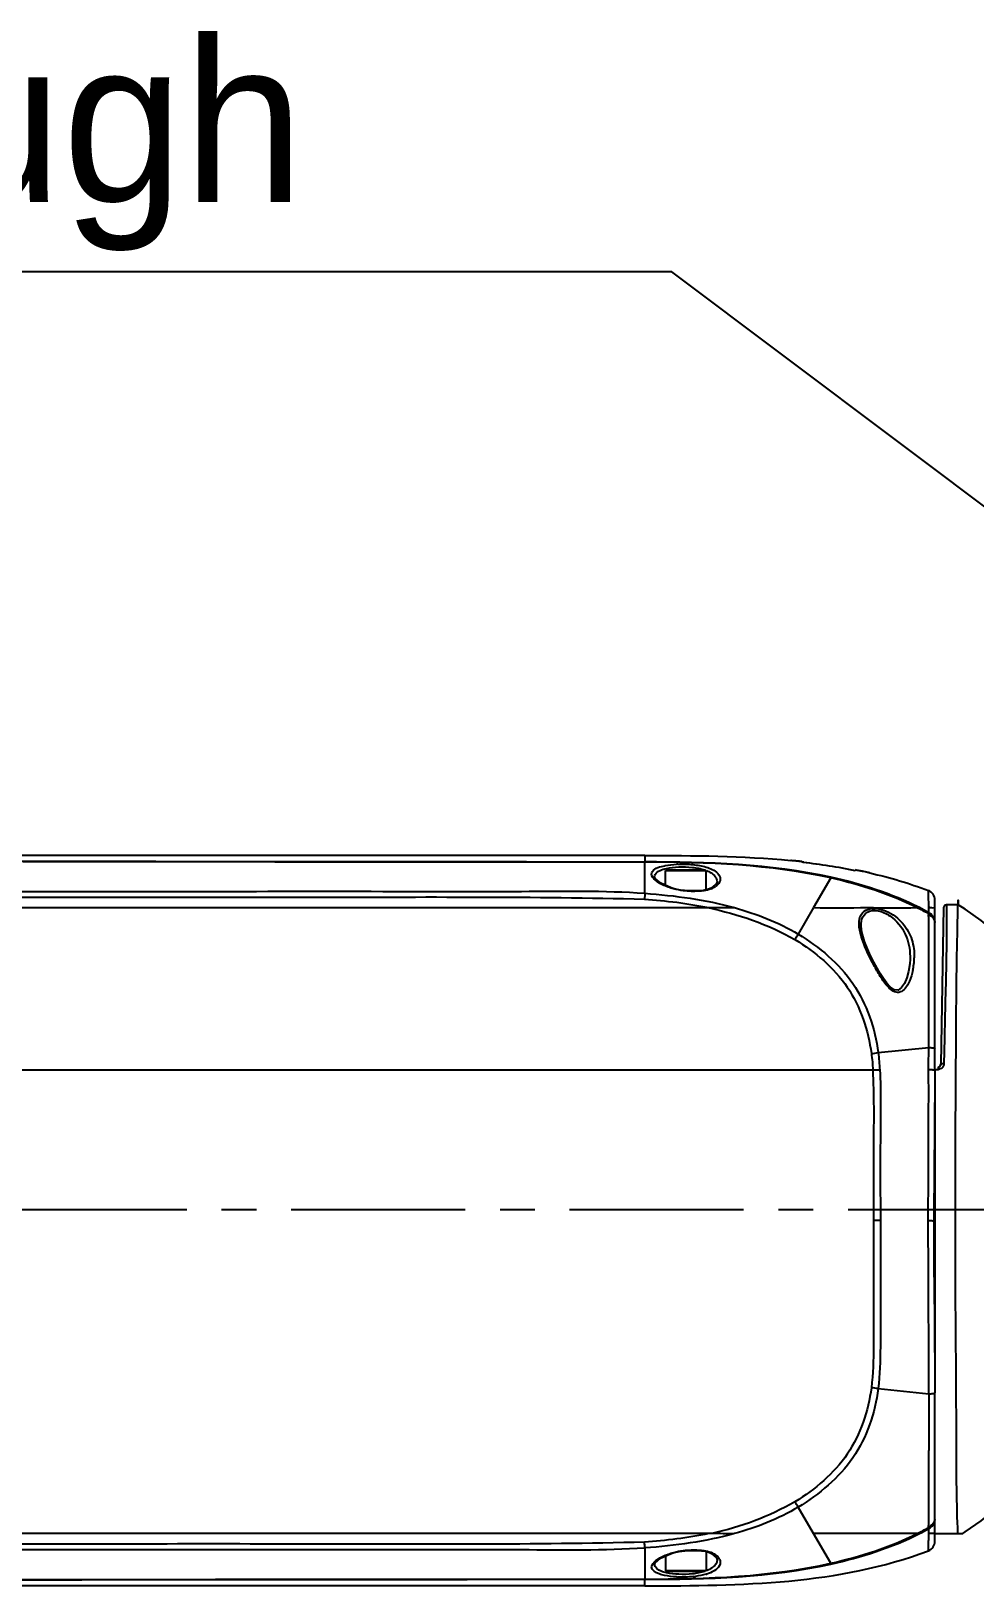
# Model space of a CAD drawing. Header units: millimetres. Extents: x 4086 to 8300, y 123 to 1549.
# Drawn here: x 6953.6 to 6994.3, y 985.8 to 1052.9 of the extents above; entities that cross this region are included whole.
import ezdxf
from ezdxf import colors
from ezdxf.entities.mleader import LeaderData, LeaderLine
from ezdxf.math import Vec2, Vec3

# ---------------------------------------------------------------- set-up
doc = ezdxf.new("R2010")
doc.units = ezdxf.units.MM
doc.linetypes.add('CENTER', pattern=[0.6, 0.375, -0.075, 0.075, -0.075])
for name, color, linetype in [('中心线', 7, 'Continuous'), ('外形图', 7, 'Continuous'), ('多重引线', 7, 'Continuous')]:
    doc.layers.add(name, color=color, linetype=linetype)
doc.styles.add('思源黑', font='SourceHanSansCN-Normal.ttf')

msp = doc.modelspace()

# ---------------------------------------------------------------- linework, layer by layer
at = {"layer": '中心线', "linetype": 'CENTER', "ltscale": 20}
msp.add_line((6904.8335, 1002.0469), (7072.7932, 1002.0294), dxfattribs=at)
at = {"layer": '外形图'}
for p, q in [((6980.08, 1017.3076), (6980.0799, 1017.0291)), ((6980.0799, 1017.0195), (6980.0799, 1017.0291)), ((6980.0799, 1015.6754), (6980.0799, 1017.0195)), ((6980.9674, 1016.019), (6980.9674, 1016.6576)), ((6980.9674, 1016.6576), (6982.7174, 1016.6576)), ((6981.0137, 1016.6826), (6982.6924, 1016.6826)), ((6982.7174, 1015.8299), (6982.7174, 1016.6576)), ((6986.3642, 1017.0924), (6986.3642, 1017.0926)), ((6986.6867, 1017.0555), (6986.5476, 1017.0709)), ((6986.839, 1017.0429), (6986.8373, 1017.043)), ((6986.8867, 1017.0078), (6986.8867, 1017.0188)), ((6986.9139, 1017.0046), (6986.8867, 1017.0078)), ((6989.1367, 1016.6652), (6989.1367, 1016.6501)), ((6981.2047, 1015.9164), (6980.7661, 1016.1061)), ((6983.1696, 1016.1016), (6982.9642, 1015.9148)), ((6983.19, 1016.1847), (6983.1696, 1016.1016)), ((6988.0864, 1016.3369), (6987.3479, 1015.0577)), ((6989.465, 1016.6219), (6989.465, 1016.6165)), ((6989.7751, 1016.5549), (6989.7755, 1016.5526)), ((6981.3442, 1015.8747), (6981.2047, 1015.9164)), ((6981.3211, 1015.8664), (6981.3439, 1015.8748)), ((6981.3439, 1015.8748), (6981.3442, 1015.8747)), ((6981.6124, 1015.8177), (6981.3439, 1015.8748)), ((6982.8231, 1015.8536), (6982.5887, 1015.8011)), ((6982.8671, 1015.8696), (6982.8231, 1015.8536)), ((6982.8691, 1015.8704), (6982.8671, 1015.8696)), ((6982.9642, 1015.9148), (6982.8691, 1015.8704)), ((6982.9305, 1015.8645), (6982.8691, 1015.8704)), ((6992.3104, 1015.3891), (6992.2966, 1015.7941)), ((6992.5799, 1008.0576), (6992.5799, 1015.3822)), ((6948.3403, 1015.0576), (6982.7861, 1015.0576)), ((6987.3479, 1015.0576), (6986.6877, 1013.9142)), ((6992.3118, 1014.5721), (6992.3102, 1014.7618)), ((6992.3201, 1015.0514), (6992.3201, 1015.0569)), ((6992.9522, 1015.0597), (6992.8343, 1008.3054)), ((6993.5799, 1015.1825), (6993.0771, 1015.1826)), ((6993.0771, 1015.1825), (6993.0786, 1015.0133)), ((6993.0786, 1015.0133), (6993.0824, 1014.5546)), ((6989.4326, 1013.9936), (6989.3984, 1014.2626)), ((6992.5793, 1014.4188), (6992.5725, 1014.5013)), ((6992.5792, 1014.4287), (6992.5728, 1014.503)), ((6992.5798, 1014.4287), (6992.5799, 1014.4189)), ((6991.5115, 1012.834), (6991.5006, 1012.6392)), ((6991.5115, 1012.8348), (6991.5115, 1012.834)), ((6993.0182, 1010.6925), (6993.0119, 1010.415)), ((6993.0119, 1010.415), (6993.0048, 1010.0984)), ((6990.1337, 1008.804), (6992.3159, 1009.0303)), ((6992.9792, 1008.8547), (6992.9689, 1008.3214)), ((6952.7862, 1008.0576), (6989.9019, 1008.0576)), ((6992.7174, 1008.0576), (6992.5667, 1008.0576)), ((6992.5717, 1008.0576), (6992.571, 1007.9305)), ((6992.7174, 1008.1829), (6992.7174, 1008.0576)), ((6992.571, 1007.9305), (6992.5703, 1007.8045)), ((6992.5722, 1006.6594), (6992.5808, 1003.6674)), ((6992.5808, 1003.6674), (6992.5799, 1001.5576)), ((6992.5799, 1001.5576), (6992.5774, 994.1266)), ((6990.1337, 994.3113), (6992.3159, 994.085)), ((6992.5799, 987.7331), (6992.5799, 991.6492)), ((6987.3481, 988.0578), (6986.6879, 989.2011)), ((6992.5773, 988.6522), (6992.5795, 988.6963)), ((6992.5795, 988.6963), (6992.5795, 988.6964)), ((6982.8277, 988.0576), (6948.3403, 988.0576)), ((6982.9625, 988.0576), (6982.8277, 988.0576)), ((6988.0864, 986.7784), (6987.3478, 988.0577)), ((6992.32, 988.0583), (6992.3211, 988.1984)), ((6992.3211, 988.1984), (6992.3216, 988.2728)), ((6992.5799, 988.0576), (6993.7789, 988.0576)), ((6980.0799, 987.4399), (6980.0799, 986.0957)), ((6980.7529, 987.0014), (6981.1771, 987.1898)), ((6981.1771, 987.1898), (6981.3442, 987.2405)), ((6981.3211, 987.2489), (6981.3438, 987.2404)), ((6981.3438, 987.2404), (6981.5488, 987.2866)), ((6981.3438, 987.2404), (6981.3442, 987.2405)), ((6982.6858, 987.2974), (6982.8699, 987.2445)), ((6982.7174, 987.2883), (6982.7174, 986.4576)), ((6982.8699, 987.2445), (6982.869, 987.2449)), ((6982.869, 987.2449), (6982.9508, 987.2075)), ((6982.9305, 987.2507), (6982.8699, 987.2445)), ((6982.9508, 987.2075), (6983.1677, 987.0174)), ((6992.2966, 987.3211), (6992.3104, 987.7261)), ((6980.9674, 987.0966), (6980.9674, 986.4576)), ((6983.1677, 987.0174), (6983.19, 986.9305)), ((6980.0799, 986.0957), (6980.0799, 986.0861)), ((6980.08, 985.8077), (6980.0799, 986.0861)), ((6982.7174, 986.4576), (6980.9674, 986.4576)), ((6980.9924, 986.4326), (6982.6711, 986.4326))]:
    msp.add_line(p, q, dxfattribs=at)
for points in [[(6980.7661, 1016.1061), (6980.5212, 1016.3076), (6980.4915, 1016.3828)], [(6982.5887, 1015.8011), (6982.2948, 1015.7759), (6981.9642, 1015.7801), (6981.6124, 1015.8177)], [(6992.3282, 1014.7657), (6992.328, 1014.7673), (6992.3276, 1014.7691), (6992.3268, 1014.7712), (6992.3256, 1014.7736), (6992.3241, 1014.7764), (6992.3221, 1014.7795), (6992.3197, 1014.7827), (6992.3171, 1014.7858), (6992.3141, 1014.7889), (6992.3111, 1014.7917), (6992.3079, 1014.7942), (6992.3048, 1014.7963), (6992.302, 1014.798)], [(6992.3102, 1014.7618), (6992.3129, 1014.7606), (6992.3138, 1014.761), (6992.3153, 1014.7613), (6992.3172, 1014.7614), (6992.3192, 1014.7613), (6992.3213, 1014.7613), (6992.3231, 1014.7614), (6992.3247, 1014.7616), (6992.326, 1014.762), (6992.327, 1014.7626), (6992.3277, 1014.7634), (6992.3281, 1014.7644), (6992.3282, 1014.7657)], [(6993.0771, 1015.1825), (6992.9921, 1015.1491), (6992.9522, 1015.0597)], [(6994.9955, 1014.1614), (6994.5668, 1014.4993), (6993.8865, 1014.9871), (6993.5799, 1015.1825)], [(6991.5006, 1012.6392), (6991.4483, 1012.3093), (6991.3661, 1012.0241), (6991.2647, 1011.7917), (6991.1428, 1011.6092), (6990.9945, 1011.4981), (6990.8346, 1011.51), (6990.6647, 1011.6288), (6990.509, 1011.7987), (6990.3641, 1011.9953), (6990.2248, 1012.2114), (6990.0865, 1012.4476), (6989.9476, 1012.7048), (6989.8088, 1012.9825), (6989.6754, 1013.2753), (6989.546, 1013.6028), (6989.4326, 1013.9936)], [(6993.7789, 988.0576), (6993.8865, 988.1282), (6994.5668, 988.616), (6994.9955, 988.9539)], [(6992.3023, 988.3172), (6992.3051, 988.3189), (6992.3082, 988.321), (6992.3114, 988.3234), (6992.3145, 988.3262), (6992.3174, 988.3293), (6992.3201, 988.3325), (6992.3225, 988.3358), (6992.3245, 988.3389), (6992.326, 988.3417), (6992.3271, 988.3442), (6992.3279, 988.3464), (6992.3283, 988.3482), (6992.3284, 988.3498), (6992.3282, 988.3511), (6992.3277, 988.3521), (6992.3269, 988.3529), (6992.3257, 988.3535), (6992.3243, 988.3539), (6992.3225, 988.3542), (6992.3204, 988.3542), (6992.3182, 988.3542), (6992.3161, 988.3542), (6992.3145, 988.3545), (6992.3133, 988.3549), (6992.3104, 988.353)], [(6981.5488, 987.2866), (6981.921, 987.3324), (6982.3527, 987.3368), (6982.6858, 987.2974)], [(6980.4915, 986.7322), (6980.5192, 986.8047), (6980.7529, 987.0014)]]:
    msp.add_lwpolyline(points, dxfattribs=at)
for centre, radius, start, end in [((6985.1647, 20386.2517), 19369.2232, 269.86413217, 269.98495875), ((6981.4517, 1014.3739), 2.542, 101.051128, 101.600426), ((6981.6986, 1012.4553), 4.478, 92.549691, 93.335398), ((6983.1878, 984.2398), 33.0059, 83.920316, 84.198337), ((6983.2734, 985.0428), 32.1984, 83.636457, 83.920315), ((6980.0539, 957.499), 59.9247, 83.499994, 83.645203), ((6984.6421, 994.3347), 22.7978, 78.16952, 78.612431), ((6984.7315, 994.762), 22.3612, 77.778972, 78.169325), ((6984.8151, 995.0102), 22.1083, 77.308418, 77.85844), ((6984.7937, 994.9507), 22.169, 77.536633, 77.835713), ((6984.8793, 995.3369), 21.7734, 77.005367, 77.537308), ((6984.9009, 995.3928), 21.7161, 77.028954, 77.307585), ((6982.5091, 1016.9046), 1.1222, 292.056072, 295.765106), ((6982.675, 1016.6033), 0.7778, 301.920387, 306.682357), ((6992.1388, 1015.3822), 0.4411, 0, 69.044072), ((6931.7568, 1013.7162), 60.5767, 1.268863, 1.582474), ((6986.169, 1003.6886), 12.6898, 61.098431, 63.625889), ((6985.9623, 1003.1835), 13.2805, 61.383082, 63.394371), ((6992.3987, 1014.3306), 0.7314, 93.278084, 96.277262), ((6892.2541, 1014.2323), 100.0694, 0.349404, 0.469011), ((6948.5308, 1036.6777), 44.4311, 328.826921, 329.180736), ((6988.9177, 1012.9451), 2.7736, 353.27767, 358.953458), ((6988.8508, 1012.9516), 2.8408, 347.718082, 353.303854), ((6982.7789, 1062.1366), 53.8381, 277.537297, 277.851799), ((6992.3894, 988.5409), 19.517, 89.73196, 90.219407), ((6992.7093, 1008.3076), 0.125, 273.74076, 359), ((6989.9279, 965.0105), 36.5477, 89.524397, 89.992315), ((6978.1402, 907.1199), 88.0131, 82.167871, 82.360253), ((7493.5146, 993.0487), 501.1997, 179.881529, 180.160083), ((6816.4539, 993.1818), 176.126, 359.984017, 0.307365), ((6708.2764, 989.9868), 284.0444, 0.029375, 0.238692), ((6861.2432, 990.0876), 131.0776, 359.670828, 0.019605), ((6957.8172, 971.9842), 33.6143, 30.80951, 31.277179), ((6706.4394, 991.2817), 285.886, 359.413044, 359.529575), ((6992.2618, 988.6964), 0.3181, 353.700108, 359.992142), ((6986.1871, 999.3777), 12.6385, 296.403236, 298.93746), ((6985.9622, 999.9318), 13.2805, 296.605527, 298.617355), ((6932.3797, 989.3764), 59.9534, 358.422729, 358.739624), ((6982.5092, 986.2108), 1.122, 64.235658, 67.944446), ((6992.1388, 987.7331), 0.4411, 290.955928, 0), ((6982.952, 986.7907), 0.3816, 26.368942, 31.240733), ((6985.1704, -18387.4929), 19373.5797, 90.01505478, 90.1358542), ((6981.6994, 990.6777), 4.4957, 266.667241, 267.638334), ((6981.7707, 990.055), 3.8707, 275.715964, 277.285823), ((6982.1352, 988.2775), 2.0539, 286.543714, 287.257102)]:
    msp.add_arc(centre, radius, start, end, dxfattribs=at)
for points in [[(6980.0799, 1017.0195), (6966.4506, 1017.0401), (6952.8212, 1017.0381), (6939.1918, 1017.0689)], [(6980.08, 1017.3076), (6969.7191, 1017.3123), (6959.3583, 1017.3076), (6948.9974, 1017.3076)], [(6988.0921, 1016.3718), (6985.4747, 1016.9462), (6982.7596, 1017.0282), (6980.0799, 1017.0291)], [(6988.0864, 1016.3369), (6985.4731, 1016.9243), (6982.7584, 1017.0154), (6980.0799, 1017.0195)], [(6980.08, 1017.3076), (6982.176, 1017.3076), (6984.2781, 1017.2951), (6986.3644, 1017.0932)], [(6980.9644, 1016.8687), (6981.1205, 1016.8992), (6981.2793, 1016.9164), (6981.438, 1016.9257)], [(6981.0058, 1016.7441), (6981.1805, 1016.7839), (6981.3601, 1016.8032), (6981.5391, 1016.8114)], [(6981.4993, 1016.9288), (6981.7126, 1016.9383), (6981.9271, 1016.9337), (6982.1396, 1016.9133)], [(6981.5391, 1016.8114), (6981.7342, 1016.8202), (6981.9306, 1016.8152), (6982.1248, 1016.7942)], [(6982.1248, 1016.7942), (6982.3056, 1016.7747), (6982.4868, 1016.7418), (6982.6592, 1016.6839)], [(6982.1396, 1016.9133), (6982.3348, 1016.8945), (6982.5302, 1016.8628), (6982.7183, 1016.8071)], [(6986.8867, 1017.0188), (6987.641, 1016.932), (6988.3929, 1016.8173), (6989.1367, 1016.6652)], [(6989.1367, 1016.6502), (6988.402, 1016.8023), (6987.6591, 1016.9173), (6986.9139, 1017.0046)], [(6980.8366, 1016.0454), (6980.7628, 1016.0811), (6980.6908, 1016.1211), (6980.6231, 1016.1672)], [(6981.3211, 1015.8664), (6981.1551, 1015.9121), (6980.9915, 1015.9702), (6980.8366, 1016.0454)], [(6991.8062, 1015.0576), (6990.6315, 1015.6402), (6989.3655, 1016.0483), (6988.0864, 1016.3369)], [(6991.9099, 1015.0576), (6990.7065, 1015.6603), (6989.4066, 1016.0831), (6988.0921, 1016.3718)], [(6989.7758, 1016.5551), (6990.6311, 1016.3582), (6991.4769, 1016.108), (6992.2966, 1015.7941)], [(6980.0597, 1015.4252), (6980.9881, 1015.3601), (6981.9155, 1015.2435), (6982.8275, 1015.0576)], [(6980.0799, 1015.6754), (6981.3789, 1015.5821), (6982.6822, 1015.4035), (6983.9378, 1015.0576)], [(6981.7323, 1015.7875), (6981.5938, 1015.8046), (6981.4557, 1015.8293), (6981.3211, 1015.8664)], [(6982.9305, 1015.8645), (6982.8298, 1015.8237), (6982.7215, 1015.8017), (6982.6139, 1015.7864)], [(6982.7861, 1015.0576), (6984.0913, 1014.777), (6985.3923, 1014.3501), (6986.5464, 1013.6791)], [(6982.7886, 1015.0571), (6983.1717, 1015.0566), (6983.5549, 1015.0681), (6983.9378, 1015.0576)], [(6983.9378, 1015.0576), (6984.8947, 1014.7935), (6985.8361, 1014.4244), (6986.6877, 1013.9142)], [(6989.31, 1014.355), (6989.3068, 1014.5013), (6989.3325, 1014.6599), (6989.4138, 1014.7817)], [(6992.3102, 1014.761), (6992.4448, 1014.7137), (6992.5753, 1014.5713), (6992.5798, 1014.4287)], [(6992.4533, 1014.7394), (6992.4162, 1014.7802), (6992.3726, 1014.8174), (6992.3227, 1014.8411)], [(6992.5486, 1014.591), (6992.5271, 1014.6457), (6992.4929, 1014.696), (6992.4533, 1014.7394)], [(6989.4057, 1013.8249), (6989.3544, 1013.997), (6989.3139, 1014.1755), (6989.31, 1014.355)], [(6992.3167, 1013.9779), (6992.3153, 1014.1759), (6992.3135, 1014.374), (6992.3118, 1014.5721)], [(6991.6678, 1013.2887), (6991.6858, 1013.1583), (6991.6931, 1013.026), (6991.6908, 1012.8944)], [(6993.0048, 1010.0984), (6993.0021, 1009.9777), (6992.9995, 1009.8571), (6992.9969, 1009.7364)], [(6992.9884, 1009.3238), (6992.9853, 1009.1674), (6992.9822, 1009.0111), (6992.9792, 1008.8547)], [(6992.9969, 1009.7364), (6992.994, 1009.5989), (6992.9912, 1009.4613), (6992.9884, 1009.3238)], [(6989.841, 1008.7636), (6989.8753, 1008.5298), (6989.8958, 1008.2937), (6989.9061, 1008.0576)], [(6990.1337, 1008.804), (6990.1662, 1008.5563), (6990.188, 1008.3071), (6990.202, 1008.0576)], [(6992.3098, 1008.0576), (6992.3077, 1008.3818), (6992.3115, 1008.7061), (6992.3159, 1009.0303)], [(6989.902, 1008.0576), (6989.9971, 1008.0576), (6990.0923, 1008.0577), (6990.1874, 1008.0576)], [(6992.2937, 1001.5576), (6992.2991, 1003.7243), (6992.3156, 1005.891), (6992.3098, 1008.0576)], [(6992.5703, 1007.8045), (6992.5681, 1007.4228), (6992.5744, 1007.0411), (6992.5722, 1006.6594)], [(6992.3159, 994.085), (6992.3173, 996.5759), (6992.299, 999.0667), (6992.2937, 1001.5576)], [(6992.3183, 991.1701), (6992.3178, 991.3295), (6992.3173, 991.4889), (6992.3168, 991.6483)], [(6986.5464, 989.4362), (6985.4462, 988.7819), (6984.2081, 988.3522), (6982.9625, 988.0576)], [(6986.6877, 989.201), (6985.8364, 988.6911), (6984.8959, 988.3206), (6983.939, 988.0576)], [(6992.3173, 989.1345), (6992.3178, 989.2012), (6992.3182, 989.2678), (6992.3186, 989.3345)], [(6992.3157, 988.9345), (6992.3163, 989.0011), (6992.3168, 989.0678), (6992.3173, 989.1345)], [(6992.3226, 988.2744), (6992.4241, 988.3227), (6992.5073, 988.4202), (6992.5483, 988.5248)], [(6992.578, 988.6615), (6992.5662, 988.5541), (6992.4881, 988.4491), (6992.3953, 988.3938)], [(6992.5483, 988.5248), (6992.5642, 988.5653), (6992.5737, 988.6087), (6992.5775, 988.6521)], [(6982.8275, 988.0576), (6981.9155, 987.8718), (6980.9881, 987.7551), (6980.0597, 987.69)], [(6983.939, 988.0576), (6982.6829, 987.7121), (6981.3793, 987.5332), (6980.0799, 987.4399)], [(6983.9407, 988.0578), (6983.6154, 988.0487), (6983.2897, 988.0595), (6982.9643, 988.058)], [(6988.0864, 986.7784), (6989.3656, 987.067), (6990.6317, 987.4752), (6991.8065, 988.0578)], [(6988.0921, 986.7435), (6989.4066, 987.0322), (6990.7064, 987.455), (6991.9098, 988.0576)], [(6980.08, 985.8076), (6984.1833, 985.8076), (6988.4646, 985.8536), (6992.2966, 987.3211)], [(6980.8367, 987.07), (6980.9916, 987.1451), (6981.1552, 987.2032), (6981.3211, 987.2489)], [(6981.3211, 987.2489), (6981.4558, 987.286), (6981.5941, 987.3107), (6981.7327, 987.3278)], [(6982.6146, 987.3288), (6982.722, 987.3134), (6982.83, 987.2915), (6982.9305, 987.2507)], [(6982.9969, 987.2213), (6983.0469, 987.1971), (6983.0953, 987.1689), (6983.1398, 987.1357)], [(6980.0799, 986.0957), (6982.7584, 986.0998), (6985.4731, 986.191), (6988.0864, 986.7784)], [(6980.0799, 986.0861), (6982.7596, 986.087), (6985.4747, 986.1691), (6988.0921, 986.7435)], [(6980.6232, 986.9481), (6980.6909, 986.9943), (6980.763, 987.0342), (6980.8367, 987.07)], [(6983.1398, 987.1357), (6983.1937, 987.0954), (6983.2434, 987.0462), (6983.2783, 986.9886)], [(6983.2939, 986.9602), (6983.3148, 986.9181), (6983.3275, 986.8703), (6983.3279, 986.8232)], [(6939.1918, 986.0463), (6952.8212, 986.0772), (6966.4506, 986.0752), (6980.0799, 986.0957)], [(6980.08, 985.8077), (6969.7191, 985.803), (6959.3583, 985.8076), (6948.9974, 985.8076)], [(6981.4381, 986.1896), (6981.267, 986.1996), (6981.0957, 986.2186), (6980.928, 986.2539)], [(6981.5456, 986.3036), (6981.366, 986.3114), (6981.1857, 986.3306), (6981.0104, 986.3701)], [(6982.1562, 986.2036), (6981.9432, 986.1822), (6981.7281, 986.177), (6981.5142, 986.1858)], [(6982.1301, 986.3216), (6981.9364, 986.3004), (6981.7403, 986.2951), (6981.5456, 986.3036)], [(6982.6619, 986.4323), (6982.4903, 986.3744), (6982.3101, 986.3413), (6982.1301, 986.3216)], [(6982.7201, 986.3087), (6982.5706, 986.2643), (6982.4162, 986.2354), (6982.2615, 986.2156)]]:
    msp.add_open_spline(points, degree=3, dxfattribs=at)
for points, knots in [([(6980.3703, 1016.4966), (6980.3694, 1016.5362), (6980.4592, 1016.7734), (6980.747, 1016.8242), (6980.9405, 1016.8639)], [0, 0, 0, 0, 0.16685, 1, 1, 1, 1]), ([(6980.4915, 1016.3811), (6980.4908, 1016.4198), (6980.5656, 1016.6416), (6980.8289, 1016.7039), (6981.0058, 1016.7441)], [0, 0, 0, 0, 0.1757174, 1, 1, 1, 1]), ([(6982.7183, 1016.8071), (6982.808, 1016.7805), (6983.0559, 1016.696), (6983.3293, 1016.4723), (6983.3279, 1016.292)], [0, 0, 0, 0, 0.3417387, 1, 1, 1, 1]), ([(6982.7303, 1016.6582), (6982.7997, 1016.6313), (6983.0021, 1016.5415), (6983.1925, 1016.3336), (6983.1899, 1016.1805)], [0, 0, 0, 0, 0.3270438, 1, 1, 1, 1]), ([(6986.3812, 1017.0897), (6986.3769, 1017.0903), (6986.3733, 1017.0926), (6986.3642, 1017.091), (6986.3642, 1017.0924)], [0, 0, 0, 0, 0.7646418, 1, 1, 1, 1]), ([(6986.5476, 1017.0709), (6986.5267, 1017.0731), (6986.4712, 1017.0793), (6986.4157, 1017.0853), (6986.3812, 1017.0897)], [0, 0, 0, 0, 0.3760766, 1, 1, 1, 1]), ([(6986.8384, 1017.0429), (6986.8378, 1017.0366), (6986.8849, 1017.047), (6986.9012, 1017.0346), (6986.9233, 1017.0319)], [0, 0, 0, 0, 0.2187655, 1, 1, 1, 1]), ([(6980.6231, 1016.1672), (6980.5857, 1016.1927), (6980.4762, 1016.2754), (6980.3725, 1016.4013), (6980.3703, 1016.4966)], [0, 0, 0, 0, 0.3218632, 1, 1, 1, 1]), ([(6983.3279, 1016.292), (6983.3272, 1016.2046), (6983.2624, 1016.0814), (6983.1689, 1016.0013), (6983.1396, 1015.9795)], [0, 0, 0, 0, 0.7056783, 1, 1, 1, 1]), ([(6988.0864, 1016.3369), (6988.0878, 1016.3442), (6988.0898, 1016.3558), (6988.0917, 1016.3675), (6988.0921, 1016.3718)], [0, 0, 0, 0, 0.6349819, 1, 1, 1, 1]), ([(6993.462, 1001.5576), (6993.462, 1003.4319), (6993.4679, 1006.0908), (6993.5033, 1010.0908), (6993.4989, 1011.7615), (6993.5904, 1016.0819), (6993.5799, 1015.1816)], [0, 0, 0, 0, 0.4126989, 0.6160209, 0.8017479, 1, 1, 1, 1]), ([(6951.3557, 1015.5097), (6956.139, 1015.5094), (6965.7065, 1015.4893), (6975.2764, 1015.5437), (6980.0597, 1015.4252)], [0, 0, 0, 0, 0.4999262, 1, 1, 1, 1]), ([(6951.3559, 1015.7592), (6954.6867, 1015.7593), (6960.6587, 1015.756), (6968.4588, 1015.7677), (6974.7004, 1015.7401), (6978.3087, 1015.8031), (6980.0803, 1015.6786)], [0, 0, 0, 0, 0.3478694, 0.6237322, 0.8145253, 1, 1, 1, 1]), ([(6980.0799, 1015.6754), (6980.0788, 1015.6632), (6980.072, 1015.5899), (6980.0665, 1015.5166), (6980.0624, 1015.4553)], [0, 0, 0, 0, 0.1660808, 1, 1, 1, 1]), ([(6982.6139, 1015.7864), (6982.5449, 1015.7765), (6982.2516, 1015.7489), (6981.9552, 1015.76), (6981.7323, 1015.7875)], [0, 0, 0, 0, 0.2369966, 1, 1, 1, 1]), ([(6983.0862, 1015.943), (6983.0722, 1015.9342), (6983.0428, 1015.9171), (6983.0126, 1015.9015), (6982.9969, 1015.894)], [0, 0, 0, 0, 0.4887153, 1, 1, 1, 1]), ([(6987.3475, 1015.0576), (6988.1173, 1015.0418), (6989.6037, 1015.0713), (6991.09, 1015.0459), (6991.8062, 1015.0576)], [0, 0, 0, 0, 0.5180442, 1, 1, 1, 1]), ([(6989.3982, 1014.2722), (6989.396, 1014.4024), (6989.4213, 1014.6755), (6989.7843, 1014.977), (6990.2975, 1014.9092), (6990.9089, 1014.5687), (6991.4226, 1013.8313), (6991.5172, 1013.157), (6991.5115, 1012.8348)], [0, 0, 0, 0, 0.1022397, 0.2018073, 0.3324685, 0.4790279, 0.7470022, 1, 1, 1, 1]), ([(6989.4138, 1014.7817), (6989.5373, 1014.9665), (6989.985, 1015.079), (6990.4846, 1014.9229), (6991.0014, 1014.6272), (6991.4673, 1014.078), (6991.6321, 1013.5469), (6991.6678, 1013.2887)], [0, 0, 0, 0, 0.2075435, 0.3492966, 0.4932259, 0.7566262, 1, 1, 1, 1]), ([(6991.8062, 1015.0576), (6991.8261, 1015.0573), (6991.8607, 1015.0575), (6991.8953, 1015.0582), (6991.9099, 1015.0576)], [0, 0, 0, 0, 0.5769014, 1, 1, 1, 1]), ([(6992.3175, 1014.8288), (6992.3153, 1014.8242), (6992.3102, 1014.8139), (6992.305, 1014.8037), (6992.302, 1014.798)], [0, 0, 0, 0, 0.444568, 1, 1, 1, 1]), ([(6992.3231, 1014.8417), (6992.3224, 1014.8398), (6992.3206, 1014.8355), (6992.3186, 1014.8312), (6992.3175, 1014.8288)], [0, 0, 0, 0, 0.4331537, 1, 1, 1, 1]), ([(6992.3568, 1015.0608), (6992.3818, 1015.0621), (6992.4448, 1015.0647), (6992.5094, 1015.048), (6992.5466, 1015.0571)], [0, 0, 0, 0, 0.395659, 1, 1, 1, 1]), ([(6992.5466, 1015.0571), (6992.553, 1015.0574), (6992.563, 1015.0576), (6992.573, 1015.0573), (6992.5765, 1015.057)], [0, 0, 0, 0, 0.6462976, 1, 1, 1, 1]), ([(6992.5765, 1015.057), (6992.5774, 1015.0569), (6992.5784, 1015.0569), (6992.5799, 1015.0573), (6992.5799, 1015.0576)], [0, 0, 0, 0, 0.7301782, 1, 1, 1, 1]), ([(6992.3159, 1009.0303), (6992.3151, 1009.4885), (6992.3133, 1011.1377), (6992.3253, 1012.787), (6992.3167, 1013.9779)], [0, 0, 0, 0, 0.2778744, 1, 1, 1, 1]), ([(6992.5728, 1014.5016), (6992.5703, 1014.5169), (6992.5639, 1014.5472), (6992.5542, 1014.5767), (6992.5486, 1014.591)], [0, 0, 0, 0, 0.5010409, 1, 1, 1, 1]), ([(6993.0824, 1014.5546), (6993.0829, 1014.3957), (6993.0831, 1013.1081), (6993.044, 1011.8209), (6993.0182, 1010.6925)], [0, 0, 0, 0, 0.1234135, 1, 1, 1, 1]), ([(6986.5464, 1013.6791), (6987.4164, 1013.1521), (6989.0402, 1011.7927), (6989.7073, 1009.7693), (6989.841, 1008.7636)], [0, 0, 0, 0, 0.5006522, 1, 1, 1, 1]), ([(6986.6877, 1013.9143), (6987.5916, 1013.3614), (6989.2934, 1011.9629), (6989.9996, 1009.8525), (6990.1337, 1008.804)], [0, 0, 0, 0, 0.5005873, 1, 1, 1, 1]), ([(6991.6266, 1012.3473), (6991.592, 1012.1889), (6991.5209, 1011.9529), (6991.3694, 1011.6637), (6991.2176, 1011.4666), (6990.9602, 1011.3591), (6990.7031, 1011.4903), (6990.5102, 1011.6888), (6990.2827, 1011.9901), (6990.043, 1012.3891), (6989.715, 1013.0182), (6989.5028, 1013.4994), (6989.4057, 1013.8249)], [0, 0, 0, 0, 0.1161144, 0.1747535, 0.2333063, 0.2921385, 0.3564923, 0.4239457, 0.4916755, 0.6258085, 0.7567966, 1, 1, 1, 1]), ([(6992.3159, 1009.0312), (6992.3804, 1009.0275), (6992.444, 1009.0115), (6992.5799, 1009.0085), (6992.5799, 1008.9829)], [0, 0, 0, 0, 0.7160332, 1, 1, 1, 1]), ([(6989.9019, 1008.0576), (6989.9544, 1006.9757), (6989.9264, 1004.8073), (6989.9332, 1002.6411), (6989.9328, 1001.5576)], [0, 0, 0, 0, 0.4999418, 1, 1, 1, 1]), ([(6990.2084, 1008.0579), (6990.2571, 1007.1061), (6990.2116, 1004.9374), (6990.2292, 1002.7714), (6990.2291, 1001.5576)], [0, 0, 0, 0, 0.4398262, 1, 1, 1, 1]), ([(6992.4807, 1008.0576), (6992.4999, 1008.0575), (6992.5302, 1008.0574), (6992.5606, 1008.0573), (6992.5717, 1008.0576)], [0, 0, 0, 0, 0.6323443, 1, 1, 1, 1]), ([(6992.9689, 1008.3214), (6992.9677, 1008.2573), (6992.9174, 1008.1104), (6992.7731, 1008.099), (6992.718, 1008.066)], [0, 0, 0, 0, 0.4995022, 1, 1, 1, 1]), ([(6992.9689, 1008.3214), (6992.9546, 1008.3218), (6992.9236, 1008.322), (6992.8977, 1008.3216), (6992.8506, 1008.3188), (6992.8742, 1008.3115), (6992.8806, 1008.3102)], [0, 0, 0, 0, 0.3410454, 0.6732903, 0.8460826, 1, 1, 1, 1]), ([(6992.5644, 1006.6592), (6992.5572, 1005.3837), (6992.5574, 1003.6822), (6992.5275, 1001.9807), (6992.531, 1001.5546)], [0, 0, 0, 0, 0.7496145, 1, 1, 1, 1]), ([(6989.9328, 1001.5576), (6989.9325, 1000.3559), (6989.9275, 998.5526), (6989.9377, 996.1521), (6989.9215, 994.9465), (6989.841, 994.3516)], [0, 0, 0, 0, 0.5001295, 0.7501676, 1, 1, 1, 1]), ([(6990.2312, 1001.5576), (6990.2313, 1000.3491), (6990.224, 998.5358), (6990.2367, 996.1214), (6990.213, 994.9097), (6990.1337, 994.3113)], [0, 0, 0, 0, 0.5001436, 0.7501747, 1, 1, 1, 1]), ([(6992.2937, 1001.5576), (6992.318, 1001.5575), (6992.3971, 1001.557), (6992.4762, 1001.5563), (6992.531, 1001.5546)], [0, 0, 0, 0, 0.3062175, 1, 1, 1, 1]), ([(6992.531, 1001.5546), (6992.5205, 1000.3135), (6992.5673, 997.8374), (6992.5707, 995.3614), (6992.5773, 994.1266)], [0, 0, 0, 0, 0.5012854, 1, 1, 1, 1]), ([(6993.5746, 988.0576), (6993.5133, 989.3548), (6993.5123, 993.8571), (6993.462, 998.3561), (6993.462, 1001.5576)], [0, 0, 0, 0, 0.2885774, 1, 1, 1, 1]), ([(6989.841, 994.3516), (6989.7074, 993.346), (6989.0402, 991.3225), (6987.4164, 989.9632), (6986.5464, 989.4362)], [0, 0, 0, 0, 0.4993458, 1, 1, 1, 1]), ([(6990.1337, 994.3113), (6989.9998, 993.2627), (6989.2935, 991.1522), (6987.5913, 989.7543), (6986.6877, 989.201)], [0, 0, 0, 0, 0.4994138, 1, 1, 1, 1]), ([(6992.3159, 994.0841), (6992.3757, 994.0873), (6992.4576, 994.1004), (6992.5579, 994.1053), (6992.5773, 994.1266)], [0, 0, 0, 0, 0.6749959, 1, 1, 1, 1]), ([(6992.5796, 991.6492), (6992.5801, 991.768), (6992.5797, 992.2625), (6992.5797, 992.757), (6992.5799, 993.1327)], [0, 0, 0, 0, 0.240237, 1, 1, 1, 1]), ([(6991.8072, 988.0576), (6991.0917, 988.0712), (6989.6051, 988.0426), (6988.1184, 988.0743), (6987.3477, 988.0576)], [0, 0, 0, 0, 0.4814232, 1, 1, 1, 1]), ([(6991.9096, 988.0576), (6991.8952, 988.0572), (6991.8611, 988.0577), (6991.8269, 988.0579), (6991.8072, 988.0576)], [0, 0, 0, 0, 0.4222377, 1, 1, 1, 1]), ([(6992.3022, 988.3171), (6992.3068, 988.3084), (6992.3141, 988.294), (6992.321, 988.2794), (6992.3231, 988.2736)], [0, 0, 0, 0, 0.6139982, 1, 1, 1, 1]), ([(6992.3953, 988.3938), (6992.382, 988.3858), (6992.3543, 988.3712), (6992.3253, 988.3594), (6992.3104, 988.3541)], [0, 0, 0, 0, 0.4962741, 1, 1, 1, 1]), ([(6992.5799, 988.0613), (6992.5878, 988.0509), (6992.4207, 988.0815), (6992.3922, 988.0495), (6992.3186, 988.0576)], [0, 0, 0, 0, 0.1500076, 1, 1, 1, 1]), ([(6980.0803, 987.4366), (6978.3088, 987.3122), (6974.7007, 987.3752), (6968.4594, 987.3476), (6960.6597, 987.3593), (6954.6881, 987.356), (6951.3573, 987.356)], [0, 0, 0, 0, 0.1854769, 0.3762699, 0.6521225, 1, 1, 1, 1]), ([(6980.0597, 987.69), (6975.2891, 987.5723), (6965.7447, 987.6257), (6956.2027, 987.6058), (6951.4321, 987.6056)], [0, 0, 0, 0, 0.5000733, 1, 1, 1, 1]), ([(6980.0799, 987.4399), (6980.0788, 987.452), (6980.0721, 987.5253), (6980.0665, 987.5987), (6980.0624, 987.6599)], [0, 0, 0, 0, 0.1660781, 1, 1, 1, 1]), ([(6981.7327, 987.3278), (6981.9557, 987.3553), (6982.2522, 987.3664), (6982.5455, 987.3387), (6982.6146, 987.3288)], [0, 0, 0, 0, 0.7630272, 1, 1, 1, 1]), ([(6980.928, 986.2539), (6980.8466, 986.2711), (6980.6406, 986.3199), (6980.367, 986.4736), (6980.3703, 986.6186)], [0, 0, 0, 0, 0.3643597, 1, 1, 1, 1]), ([(6980.3703, 986.6186), (6980.3709, 986.6459), (6980.4073, 986.7866), (6980.5288, 986.8838), (6980.6232, 986.9481)], [0, 0, 0, 0, 0.1926555, 1, 1, 1, 1]), ([(6981.0104, 986.3701), (6980.9346, 986.3871), (6980.7368, 986.4368), (6980.4891, 986.5943), (6980.4915, 986.7341)], [0, 0, 0, 0, 0.3572369, 1, 1, 1, 1]), ([(6983.1899, 986.9348), (6983.1906, 986.889), (6983.1385, 986.6559), (6982.9015, 986.5235), (6982.7298, 986.4569)], [0, 0, 0, 0, 0.1990818, 1, 1, 1, 1]), ([(6983.3279, 986.8232), (6983.3282, 986.7731), (6983.25, 986.5026), (6982.9531, 986.3809), (6982.7445, 986.3161)], [0, 0, 0, 0, 0.1867458, 1, 1, 1, 1]), ([(6988.0864, 986.7784), (6988.0877, 986.771), (6988.0897, 986.7594), (6988.0917, 986.7478), (6988.0921, 986.7435)], [0, 0, 0, 0, 0.6350547, 1, 1, 1, 1])]:
    msp.add_open_spline(points, degree=3, knots=knots, dxfattribs=at)

# ---------------------------------------------------------------- leaders
at = {"layer": '多重引线'}
ml = msp.add_multileader_mtext('Standard', dxfattribs=at)
ml.set_content('4×{\\C256;Φ10.5 \\A1;\\fSource Han Sans CN Normal|b0|i0|c0|p34;\\C7;through}', style='思源黑')
ml.set_leader_properties(linetype='ByLayer')
ml.build(insert=Vec2(0, 0))
ml.multileader.update_dxf_attribs({"text_left_attachment_type": 5, "text_right_attachment_type": 5, "dogleg_length": 10, "arrow_head_size": 5})
ctx = ml.context
ctx.base_point, ctx.char_height, ctx.arrow_head_size, ctx.landing_gap_size, ctx.plane_origin = Vec3(6888.824, 1042.4796), 7, 5, 2.5, Vec3(5041.5612, 1713.2524)
ctx.left_attachment, ctx.right_attachment, ctx.text_align_type = 5, 5, 1
notes = []
notes.append((ctx, [(1, (1, 1, 0), (6981.2352, 1042.4796), (-1, 0), 10, [(1, [(7009.0924, 1021.5587)], 0, [])])]))
ctx.mtext.insert, ctx.mtext.alignment, ctx.mtext.flow_direction = Vec3(6930.0296, 1052.4919), 2, 5
for ctx, leaders in notes:
    for number, flags, end, landing, length, lines in leaders:
        leader = LeaderData()
        leader.index, (leader.has_last_leader_line, leader.has_dogleg_vector, leader.attachment_direction) = number, flags
        leader.last_leader_point, leader.dogleg_vector, leader.dogleg_length = Vec3(end), Vec3(landing), length
        for number, points, colour, breaks in lines:
            line = LeaderLine()
            line.index, line.vertices, line.color, line.breaks = number, Vec3.list(points), colors.encode_raw_color(colour), breaks
            leader.lines.append(line)
        ctx.leaders.append(leader)

doc.saveas('drawing.dxf')
